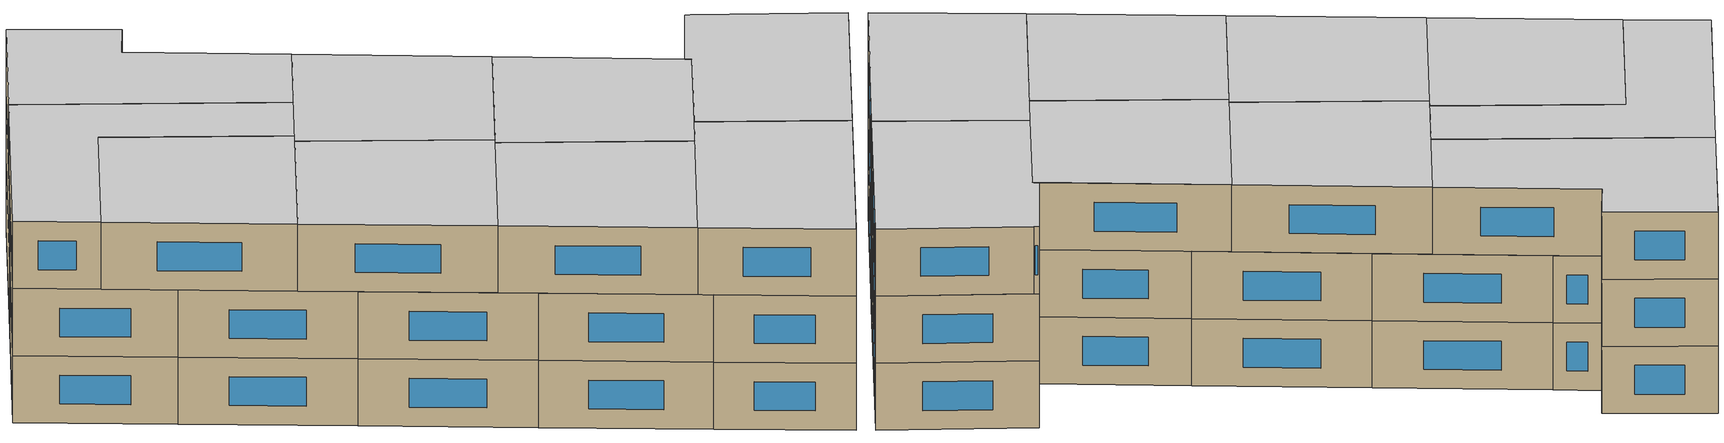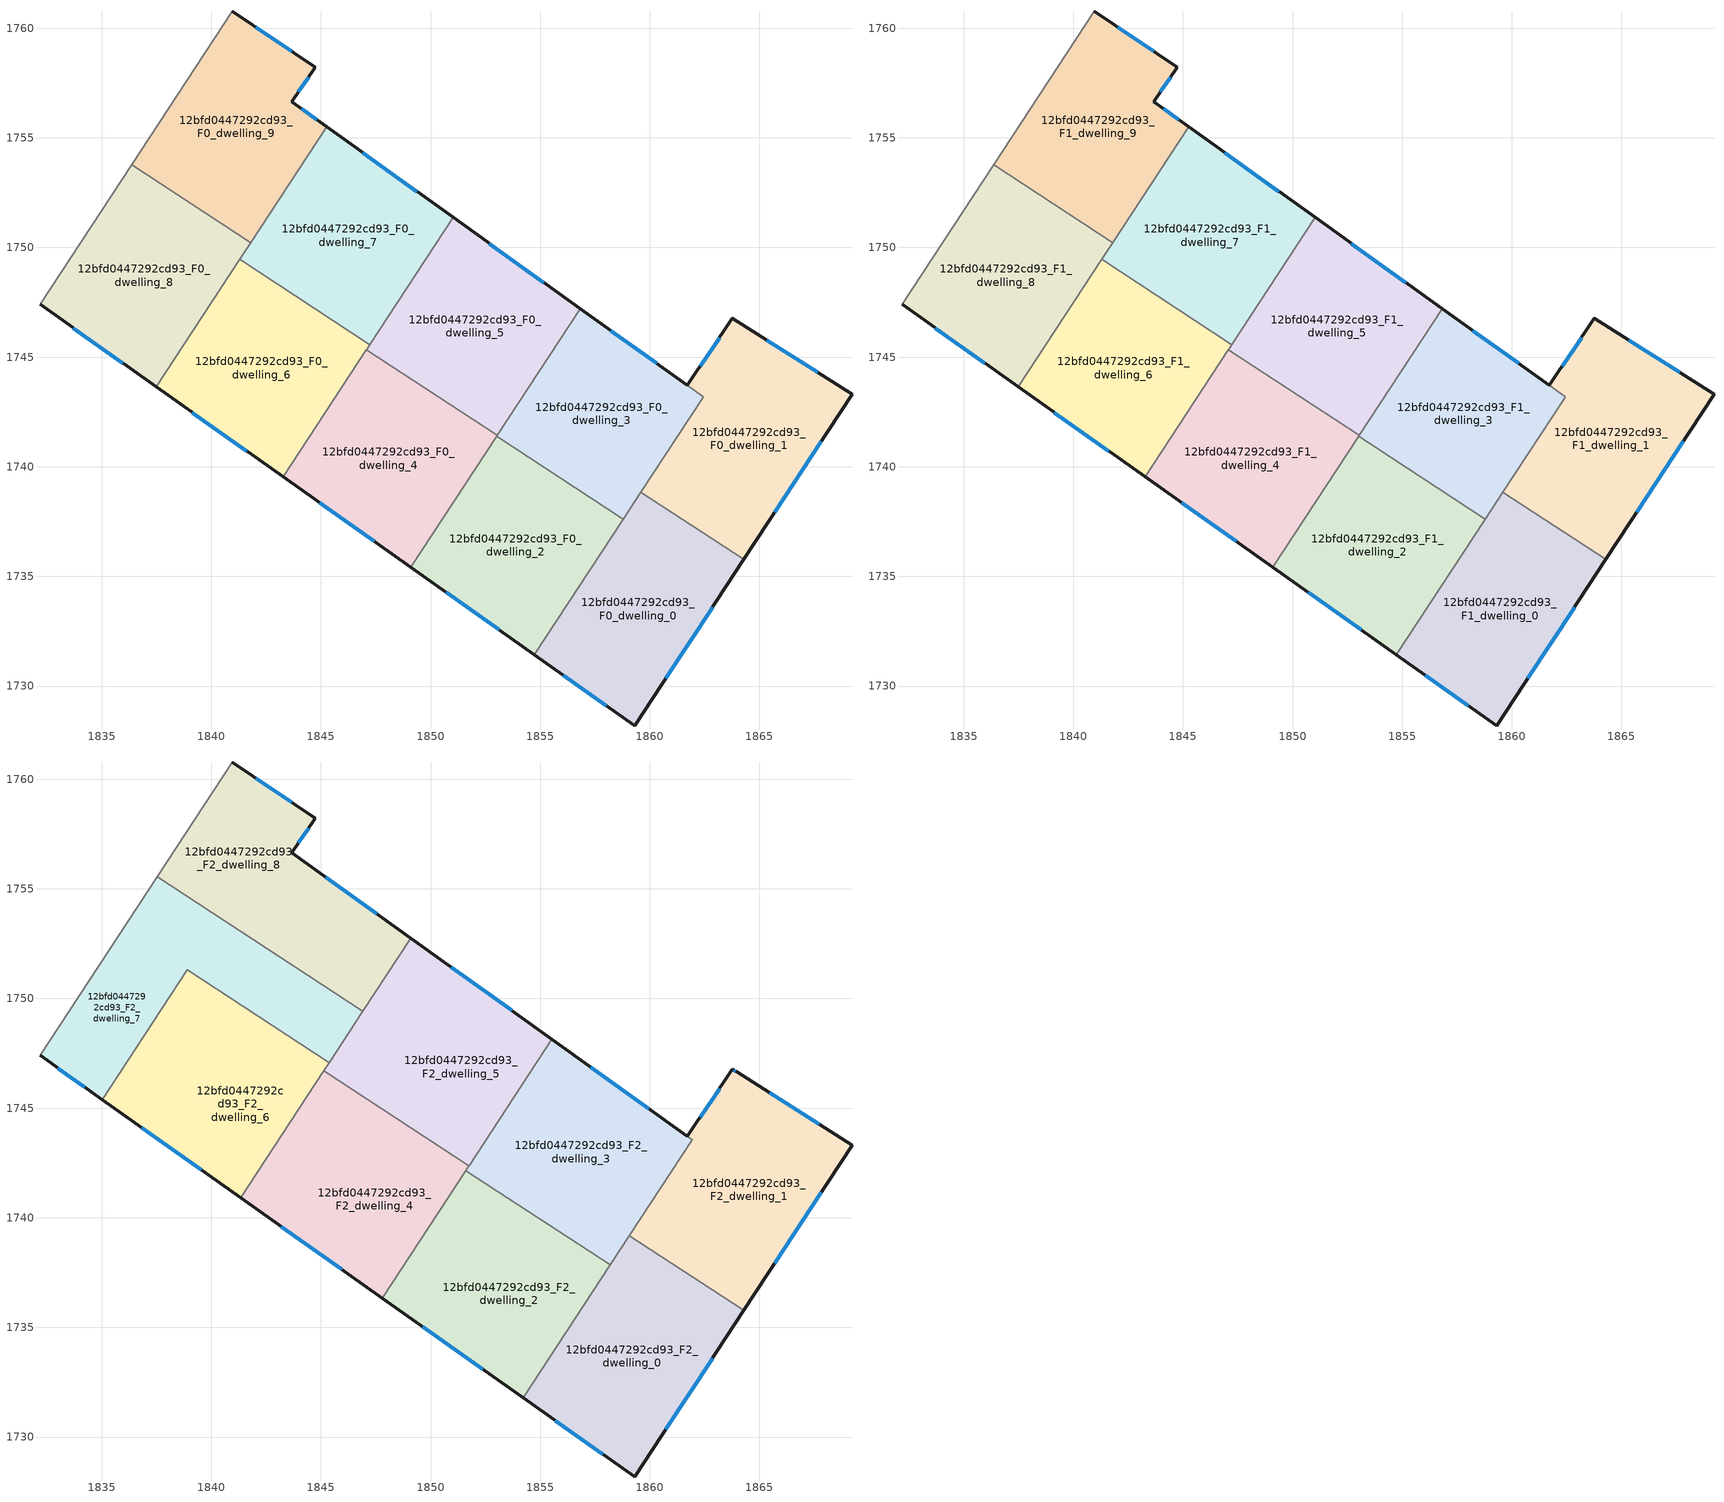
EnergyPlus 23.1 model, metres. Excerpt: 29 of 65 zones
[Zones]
12bfd0447292cd93_F0_dwelling_0
 floor ground (EU_floor_Construction): 1864.28,1735.77 1859.31,1728.18 1854.74,1731.42 1859.59,1738.84 z0
 wall outside (EU_wall_Construction): 1854.74,1731.42 1859.31,1728.18 1864.28,1735.77 z0:3
 wall to 12bfd0447292cd93_F0_dwelling_1 (EU_wall_Construction): 1864.28,1735.77 1859.59,1738.84 z0:3
 wall to 12bfd0447292cd93_F0_dwelling_2 (EU_wall_Construction): 1858.79,1737.62 1854.74,1731.42 z0:3
 wall to 12bfd0447292cd93_F0_dwelling_3 (EU_wall_Construction): 1859.59,1738.84 1858.79,1737.62 z0:3
 window (EU_Window_Construction): 1860.73,1730.35 1862.86,1733.6 / 1856.04,1730.5 1858,1729.11 z0.86:2.14
12bfd0447292cd93_F0_dwelling_1
 floor ground (EU_floor_Construction): 1869.22,1743.32 1864.28,1735.77 1859.59,1738.84 1862.44,1743.19 1861.71,1743.71 1863.77,1746.77 z0
 wall outside (EU_wall_Construction): 1864.28,1735.77 1869.22,1743.32 1863.77,1746.77 1861.71,1743.71 z0:3
 wall to 12bfd0447292cd93_F0_dwelling_3 (EU_wall_Construction): 1862.44,1743.18 1859.59,1738.84 / 1861.71,1743.71 1862.44,1743.19 z0:3
 window (EU_Window_Construction): 1863.18,1745.89 1862.3,1744.58 / 1867.66,1744.3 1865.33,1745.78 / 1865.69,1737.93 1867.81,1741.16 z0.86:2.14
12bfd0447292cd93_F0_dwelling_2
 floor ground (EU_floor_Construction): 1858.79,1737.62 1854.74,1731.42 1849.1,1735.42 1853.01,1741.4 z0
 wall outside (EU_wall_Construction): 1849.1,1735.42 1854.74,1731.42 z0:3
 wall to 12bfd0447292cd93_F0_dwelling_3 (EU_wall_Construction): 1858.79,1737.62 1853.01,1741.4 z0:3
 wall to 12bfd0447292cd93_F0_dwelling_4 (EU_wall_Construction): 1853.01,1741.4 1849.1,1735.42 z0:3
 window (EU_Window_Construction): 1850.71,1734.28 1853.12,1732.56 z0.86:2.14
12bfd0447292cd93_F0_dwelling_3
 floor ground (EU_floor_Construction): 1862.44,1743.18 1858.79,1737.62 1853.01,1741.4 1856.82,1747.22 z0
 wall outside (EU_wall_Construction): 1861.7,1743.71 1856.82,1747.22 z0:3
 wall to 12bfd0447292cd93_F0_dwelling_5 (EU_wall_Construction): 1856.82,1747.22 1853.04,1741.44 z0:3
 wall to 12bfd0447292cd93_F0_dwelling_4 (EU_wall_Construction): 1853.03,1741.44 1853.01,1741.4 z0:3
 window (EU_Window_Construction): 1860.31,1744.71 1858.22,1746.21 z0.86:2.14
12bfd0447292cd93_F0_dwelling_4
 floor ground (EU_floor_Construction): 1853.03,1741.44 1849.1,1735.42 1843.28,1739.54 1847.08,1745.33 z0
 wall outside (EU_wall_Construction): 1843.28,1739.54 1849.1,1735.42 z0:3
 wall to 12bfd0447292cd93_F0_dwelling_5 (EU_wall_Construction): 1853.03,1741.44 1847.08,1745.33 z0:3
 wall to 12bfd0447292cd93_F0_dwelling_6 (EU_wall_Construction): 1847.08,1745.33 1843.28,1739.54 z0:3
 window (EU_Window_Construction): 1844.95,1738.36 1847.44,1736.6 z0.86:2.14
12bfd0447292cd93_F0_dwelling_5
 floor ground (EU_floor_Construction): 1856.82,1747.22 1853.03,1741.44 1847.08,1745.33 1851.03,1751.37 z0
 wall outside (EU_wall_Construction): 1856.82,1747.22 1851.03,1751.37 z0:3
 wall to 12bfd0447292cd93_F0_dwelling_7 (EU_wall_Construction): 1851.03,1751.37 1847.23,1745.57 z0:3
 wall to 12bfd0447292cd93_F0_dwelling_6 (EU_wall_Construction): 1847.23,1745.57 1847.08,1745.33 z0:3
 window (EU_Window_Construction): 1855.17,1748.4 1852.68,1750.18 z0.86:2.14
12bfd0447292cd93_F0_dwelling_6
 floor ground (EU_floor_Construction): 1847.23,1745.57 1843.28,1739.54 1837.49,1743.65 1841.3,1749.46 z0
 wall outside (EU_wall_Construction): 1837.49,1743.65 1843.28,1739.54 z0:3
 wall to 12bfd0447292cd93_F0_dwelling_7 (EU_wall_Construction): 1847.23,1745.57 1841.3,1749.46 z0:3
 wall to 12bfd0447292cd93_F0_dwelling_8 (EU_wall_Construction): 1841.3,1749.46 1837.49,1743.65 z0:3
 window (EU_Window_Construction): 1839.15,1742.47 1841.63,1740.71 z0.86:2.14
12bfd0447292cd93_F0_dwelling_7
 floor ground (EU_floor_Construction): 1851.03,1751.37 1847.23,1745.57 1841.3,1749.46 1845.26,1755.51 z0
 wall outside (EU_wall_Construction): 1851.03,1751.37 1845.26,1755.51 z0:3
 wall to 12bfd0447292cd93_F0_dwelling_9 (EU_wall_Construction): 1845.26,1755.51 1841.8,1750.23 z0:3
 wall to 12bfd0447292cd93_F0_dwelling_8 (EU_wall_Construction): 1841.8,1750.23 1841.3,1749.46 z0:3
 window (EU_Window_Construction): 1849.38,1752.55 1846.91,1754.33 z0.86:2.14
12bfd0447292cd93_F0_dwelling_8
 floor ground (EU_floor_Construction): 1841.8,1750.23 1837.49,1743.65 1832.19,1747.4 1836.37,1753.78 z0
 wall outside (EU_wall_Construction): 1832.19,1747.4 1837.49,1743.65 z0:3
 wall adiabatic (EU_wall_Construction): 1836.37,1753.78 1832.19,1747.4 z0:3
 wall to 12bfd0447292cd93_F0_dwelling_9 (EU_wall_Construction): 1841.8,1750.23 1836.37,1753.78 z0:3
 window (EU_Window_Construction): 1833.71,1746.33 1835.98,1744.72 z0.86:2.14
12bfd0447292cd93_F0_dwelling_9
 floor ground (EU_floor_Construction): 1844.75,1758.21 1843.67,1756.65 1845.26,1755.51 1841.8,1750.23 1836.37,1753.78 1840.96,1760.78 z0
 wall outside (EU_wall_Construction): 1845.26,1755.51 1843.67,1756.65 1844.75,1758.21 1840.96,1760.78 z0:3
 wall adiabatic (EU_wall_Construction): 1840.96,1760.78 1836.37,1753.78 z0:3
 window (EU_Window_Construction): 1843.98,1757.09 1844.44,1757.77 / 1844.8,1755.83 1844.12,1756.32 / 1843.67,1758.95 1842.04,1760.05 z0.86:2.14
12bfd0447292cd93_F1_dwelling_0
 floor to 12bfd0447292cd93_F0_dwelling_0 (EU_floor_Construction): 1864.28,1735.77 1859.31,1728.18 1854.74,1731.42 1859.59,1738.84 z3
 wall outside (EU_wall_Construction): 1854.74,1731.42 1859.31,1728.18 1864.28,1735.77 z3:6
 wall to 12bfd0447292cd93_F1_dwelling_1 (EU_wall_Construction): 1864.28,1735.77 1859.59,1738.84 z3:6
 wall to 12bfd0447292cd93_F1_dwelling_2 (EU_wall_Construction): 1858.79,1737.62 1854.74,1731.42 z3:6
 wall to 12bfd0447292cd93_F1_dwelling_3 (EU_wall_Construction): 1859.59,1738.84 1858.79,1737.62 z3:6
 window (EU_Window_Construction): 1860.73,1730.35 1862.86,1733.6 / 1856.04,1730.5 1858,1729.11 z3.86:5.14
 ceiling adiabatic (EU_roof_Construction): 1859.31,1728.18 1864.28,1735.77 1859.59,1738.84 1854.74,1731.42 z6
12bfd0447292cd93_F1_dwelling_1
 floor to 12bfd0447292cd93_F0_dwelling_1 (EU_floor_Construction): 1869.22,1743.32 1864.28,1735.77 1859.59,1738.84 1862.44,1743.19 1861.71,1743.71 1863.77,1746.77 z3
 wall outside (EU_wall_Construction): 1864.28,1735.77 1869.22,1743.32 1863.77,1746.77 1861.71,1743.71 z3:6
 wall to 12bfd0447292cd93_F1_dwelling_3 (EU_wall_Construction): 1862.44,1743.18 1859.59,1738.84 / 1861.71,1743.71 1862.44,1743.19 z3:6
 window (EU_Window_Construction): 1863.18,1745.89 1862.3,1744.58 / 1867.66,1744.3 1865.33,1745.78 / 1865.69,1737.93 1867.81,1741.16 z3.86:5.14
12bfd0447292cd93_F1_dwelling_2
 floor to 12bfd0447292cd93_F0_dwelling_2 (EU_floor_Construction): 1858.79,1737.62 1854.74,1731.42 1849.1,1735.42 1853.01,1741.4 z3
 wall outside (EU_wall_Construction): 1849.1,1735.42 1854.74,1731.42 z3:6
 wall to 12bfd0447292cd93_F1_dwelling_3 (EU_wall_Construction): 1858.79,1737.62 1853.01,1741.4 z3:6
 wall to 12bfd0447292cd93_F1_dwelling_4 (EU_wall_Construction): 1853.01,1741.4 1849.1,1735.42 z3:6
 window (EU_Window_Construction): 1850.71,1734.28 1853.12,1732.56 z3.86:5.14
 ceiling adiabatic (EU_roof_Construction): 1854.74,1731.42 1858.79,1737.62 1853.01,1741.4 1849.1,1735.42 z6
12bfd0447292cd93_F1_dwelling_3
 floor to 12bfd0447292cd93_F0_dwelling_3 (EU_floor_Construction): 1862.44,1743.18 1858.79,1737.62 1853.01,1741.4 1856.82,1747.22 z3
 wall outside (EU_wall_Construction): 1861.7,1743.71 1856.82,1747.22 z3:6
 wall to 12bfd0447292cd93_F1_dwelling_5 (EU_wall_Construction): 1856.82,1747.22 1853.04,1741.44 z3:6
 wall to 12bfd0447292cd93_F1_dwelling_4 (EU_wall_Construction): 1853.03,1741.44 1853.01,1741.4 z3:6
 window (EU_Window_Construction): 1860.31,1744.71 1858.22,1746.21 z3.86:5.14
 ceiling adiabatic (EU_roof_Construction): 1858.27,1737.96 1861.93,1743.55 1856.82,1747.22 1853.01,1741.4 z6; 1858.79,1737.62 1859.6,1738.85 1859.07,1739.19 1858.27,1737.96 z6
12bfd0447292cd93_F1_dwelling_4
 floor to 12bfd0447292cd93_F0_dwelling_4 (EU_floor_Construction): 1853.03,1741.44 1849.1,1735.42 1843.28,1739.54 1847.08,1745.33 z3
 wall outside (EU_wall_Construction): 1843.28,1739.54 1849.1,1735.42 z3:6
 wall to 12bfd0447292cd93_F1_dwelling_5 (EU_wall_Construction): 1853.03,1741.44 1847.08,1745.33 z3:6
 wall to 12bfd0447292cd93_F1_dwelling_6 (EU_wall_Construction): 1847.08,1745.33 1843.28,1739.54 z3:6
 window (EU_Window_Construction): 1844.95,1738.36 1847.44,1736.6 z3.86:5.14
12bfd0447292cd93_F1_dwelling_5
 floor to 12bfd0447292cd93_F0_dwelling_5 (EU_floor_Construction): 1856.82,1747.22 1853.03,1741.44 1847.08,1745.33 1851.03,1751.37 z3
 wall outside (EU_wall_Construction): 1856.82,1747.22 1851.03,1751.37 z3:6
 wall to 12bfd0447292cd93_F1_dwelling_7 (EU_wall_Construction): 1851.03,1751.37 1847.23,1745.57 z3:6
 wall to 12bfd0447292cd93_F1_dwelling_6 (EU_wall_Construction): 1847.23,1745.57 1847.08,1745.33 z3:6
 window (EU_Window_Construction): 1855.17,1748.4 1852.68,1750.18 z3.86:5.14
 ceiling adiabatic (EU_roof_Construction): 1853.03,1741.44 1856.82,1747.22 1855.53,1748.14 1851.71,1742.3 z6
12bfd0447292cd93_F1_dwelling_6
 floor to 12bfd0447292cd93_F0_dwelling_6 (EU_floor_Construction): 1847.23,1745.57 1843.28,1739.54 1837.49,1743.65 1841.3,1749.46 z3
 wall outside (EU_wall_Construction): 1837.49,1743.65 1843.28,1739.54 z3:6
 wall to 12bfd0447292cd93_F1_dwelling_7 (EU_wall_Construction): 1847.23,1745.57 1841.3,1749.46 z3:6
 wall to 12bfd0447292cd93_F1_dwelling_8 (EU_wall_Construction): 1841.3,1749.46 1837.49,1743.65 z3:6
 window (EU_Window_Construction): 1839.15,1742.47 1841.63,1740.71 z3.86:5.14
12bfd0447292cd93_F1_dwelling_7
 floor to 12bfd0447292cd93_F0_dwelling_7 (EU_floor_Construction): 1851.03,1751.37 1847.23,1745.57 1841.3,1749.46 1845.26,1755.51 z3
 wall outside (EU_wall_Construction): 1851.03,1751.37 1845.26,1755.51 z3:6
 wall to 12bfd0447292cd93_F1_dwelling_9 (EU_wall_Construction): 1845.26,1755.51 1841.8,1750.23 z3:6
 wall to 12bfd0447292cd93_F1_dwelling_8 (EU_wall_Construction): 1841.8,1750.23 1841.3,1749.46 z3:6
 window (EU_Window_Construction): 1849.38,1752.55 1846.91,1754.33 z3.86:5.14
 ceiling adiabatic (EU_roof_Construction): 1847.23,1745.57 1851.03,1751.37 1849.1,1752.75 1845.25,1746.87 z6
12bfd0447292cd93_F1_dwelling_8
 floor to 12bfd0447292cd93_F0_dwelling_8 (EU_floor_Construction): 1841.8,1750.23 1837.49,1743.65 1832.19,1747.4 1836.37,1753.78 z3
 wall outside (EU_wall_Construction): 1832.19,1747.4 1837.49,1743.65 z3:6
 wall adiabatic (EU_wall_Construction): 1836.37,1753.78 1832.19,1747.4 z3:6
 wall to 12bfd0447292cd93_F1_dwelling_9 (EU_wall_Construction): 1841.8,1750.23 1836.37,1753.78 z3:6
 window (EU_Window_Construction): 1833.71,1746.33 1835.98,1744.72 z3.86:5.14
12bfd0447292cd93_F1_dwelling_9
 floor to 12bfd0447292cd93_F0_dwelling_9 (EU_floor_Construction): 1844.75,1758.21 1843.67,1756.65 1845.26,1755.51 1841.8,1750.23 1836.37,1753.78 1840.96,1760.78 z3
 wall outside (EU_wall_Construction): 1845.26,1755.51 1843.67,1756.65 1844.75,1758.21 1840.96,1760.78 z3:6
 wall adiabatic (EU_wall_Construction): 1840.96,1760.78 1836.37,1753.78 z3:6
 window (EU_Window_Construction): 1843.98,1757.09 1844.44,1757.77 / 1844.8,1755.83 1844.12,1756.32 / 1843.67,1758.95 1842.04,1760.05 z3.86:5.14
12bfd0447292cd93_F2_dwelling_0
 floor adiabatic (EU_floor_Construction): 1864.28,1735.78 1859.31,1728.18 1854.22,1731.79 1859.07,1739.19 z6
 wall outside (EU_wall_Construction): 1854.22,1731.79 1859.31,1728.18 1864.28,1735.78 z6:9
 wall to 12bfd0447292cd93_F2_dwelling_2 (EU_wall_Construction): 1858.19,1737.85 1854.22,1731.79 z6:9
 wall to 12bfd0447292cd93_F2_dwelling_1 (EU_wall_Construction): 1864.28,1735.78 1859.07,1739.19 z6:9
 wall to 12bfd0447292cd93_F2_dwelling_3 (EU_wall_Construction): 1859.07,1739.19 1858.19,1737.85 z6:9
 window (EU_Window_Construction): 1860.73,1730.35 1862.86,1733.61 / 1855.68,1730.76 1857.86,1729.21 z6.86:8.14
 ceiling to 12bfd0447292cd93_F3_dwelling_0 (EU_floor_Construction): 1859.31,1728.18 1864.28,1735.78 1859.07,1739.19 1854.22,1731.79 z9
12bfd0447292cd93_F2_dwelling_1
 floor to 12bfd0447292cd93_F1_dwelling_1 (EU_floor_Construction): 1869.22,1743.32 1864.28,1735.78 1859.6,1738.85 1862.44,1743.19 1861.71,1743.71 1863.77,1746.77 1863.96,1746.65 z6
 floor to 12bfd0447292cd93_F1_dwelling_3 (EU_floor_Construction): 1862.44,1743.18 1859.6,1738.85 1859.07,1739.19 1861.93,1743.55 z6
 wall outside (EU_wall_Construction): 1864.28,1735.78 1869.22,1743.32 1863.96,1746.65 1863.77,1746.77 1861.71,1743.71 z6:9
 wall to 12bfd0447292cd93_F2_dwelling_3 (EU_wall_Construction): 1861.71,1743.71 1861.93,1743.55 1859.07,1739.19 z6:9
 window (EU_Window_Construction): 1863.18,1745.89 1862.3,1744.58 / 1863.9,1746.68 1863.82,1746.73 / 1867.71,1744.27 1865.46,1745.7 / 1865.69,1737.93 1867.81,1741.16 z6.86:8.14
 ceiling to 12bfd0447292cd93_F3_dwelling_1 (EU_floor_Construction): 1864.28,1735.78 1869.22,1743.32 1863.96,1746.65 1863.77,1746.77 1861.71,1743.71 1861.93,1743.55 1859.07,1739.19 z9
12bfd0447292cd93_F2_dwelling_2
 floor adiabatic (EU_floor_Construction): 1858.19,1737.85 1854.22,1731.79 1849.1,1735.42 1852.94,1741.29 z6
 floor to 12bfd0447292cd93_F1_dwelling_4 (EU_floor_Construction): 1852.94,1741.29 1849.1,1735.42 1847.8,1736.34 1851.61,1742.16 z6
 wall outside (EU_wall_Construction): 1847.8,1736.34 1854.22,1731.79 z6:9
 wall to 12bfd0447292cd93_F2_dwelling_3 (EU_wall_Construction): 1858.19,1737.85 1851.61,1742.16 z6:9
 wall to 12bfd0447292cd93_F2_dwelling_4 (EU_wall_Construction): 1851.61,1742.16 1847.8,1736.34 z6:9
 window (EU_Window_Construction): 1849.64,1735.04 1852.39,1733.09 z6.86:8.14
 ceiling to 12bfd0447292cd93_F3_dwelling_2 (EU_floor_Construction): 1854.22,1731.79 1858.19,1737.85 1851.61,1742.16 1847.8,1736.34 z9
12bfd0447292cd93_F2_dwelling_3
 floor to 12bfd0447292cd93_F1_dwelling_4 (EU_floor_Construction): 1853.03,1741.44 1852.94,1741.29 1851.61,1742.16 1851.71,1742.3 z6
 floor adiabatic (EU_floor_Construction): 1861.93,1743.55 1858.19,1737.85 1852.94,1741.29 1853.03,1741.44 1851.71,1742.3 1855.53,1748.14 z6
 wall outside (EU_wall_Construction): 1861.7,1743.71 1855.53,1748.14 z6:9
 wall to 12bfd0447292cd93_F2_dwelling_5 (EU_wall_Construction): 1855.53,1748.14 1851.75,1742.37 z6:9
 wall to 12bfd0447292cd93_F2_dwelling_4 (EU_wall_Construction): 1851.75,1742.37 1851.61,1742.16 z6:9
 window (EU_Window_Construction): 1859.94,1744.97 1857.3,1746.87 z6.86:8.14
 ceiling to 12bfd0447292cd93_F3_dwelling_3 (EU_floor_Construction): 1858.19,1737.85 1861.93,1743.55 1855.53,1748.14 1851.61,1742.16 z9
12bfd0447292cd93_F2_dwelling_4
 floor to 12bfd0447292cd93_F1_dwelling_4 (EU_floor_Construction): 1851.71,1742.3 1847.8,1736.34 1843.28,1739.54 1847.08,1745.33 z6
 floor to 12bfd0447292cd93_F1_dwelling_6 (EU_floor_Construction): 1847.12,1745.4 1843.28,1739.54 1841.35,1740.91 1845.14,1746.7 z6
 floor to 12bfd0447292cd93_F1_dwelling_5 (EU_floor_Construction): 1851.75,1742.37 1851.71,1742.3 1847.08,1745.33 1847.12,1745.4 z6
 wall outside (EU_wall_Construction): 1841.35,1740.91 1847.8,1736.34 z6:9
 wall to 12bfd0447292cd93_F2_dwelling_5 (EU_wall_Construction): 1851.75,1742.37 1845.14,1746.7 z6:9
 wall to 12bfd0447292cd93_F2_dwelling_6 (EU_wall_Construction): 1845.14,1746.7 1841.35,1740.91 z6:9
 window (EU_Window_Construction): 1843.19,1739.6 1845.96,1737.64 z6.86:8.14
 ceiling to 12bfd0447292cd93_F3_dwelling_4 (EU_floor_Construction): 1847.8,1736.34 1851.75,1742.37 1845.14,1746.7 1841.35,1740.91 z9
12bfd0447292cd93_F2_dwelling_5
 floor to 12bfd0447292cd93_F1_dwelling_5 (EU_floor_Construction): 1855.53,1748.14 1851.75,1742.37 1847.12,1745.4 1851.03,1751.37 z6
 floor adiabatic (EU_floor_Construction): 1851.03,1751.37 1847.23,1745.57 1845.25,1746.87 1849.1,1752.75 z6
 floor to 12bfd0447292cd93_F1_dwelling_6 (EU_floor_Construction): 1847.23,1745.57 1847.12,1745.4 1845.14,1746.7 1845.25,1746.87 z6
 wall outside (EU_wall_Construction): 1855.53,1748.14 1849.1,1752.75 z6:9
 wall to 12bfd0447292cd93_F2_dwelling_8 (EU_wall_Construction): 1849.1,1752.75 1846.92,1749.41 z6:9
 wall to 12bfd0447292cd93_F2_dwelling_7 (EU_wall_Construction): 1846.92,1749.41 1845.38,1747.07 z6:9
 wall to 12bfd0447292cd93_F2_dwelling_6 (EU_wall_Construction): 1845.38,1747.07 1845.14,1746.7 z6:9
 window (EU_Window_Construction): 1853.7,1749.46 1850.94,1751.43 z6.86:8.14
 ceiling to 12bfd0447292cd93_F3_dwelling_5 (EU_floor_Construction): 1851.75,1742.37 1855.53,1748.14 1849.1,1752.75 1845.14,1746.7 z9
12bfd0447292cd93_F2_dwelling_6
 floor to 12bfd0447292cd93_F1_dwelling_6 (EU_floor_Construction): 1845.25,1746.87 1841.35,1740.91 1837.49,1743.65 1841.3,1749.46 z6
 floor to 12bfd0447292cd93_F1_dwelling_8 (EU_floor_Construction): 1841.43,1749.66 1837.49,1743.65 1835.04,1745.39 1838.91,1751.31 z6
 floor to 12bfd0447292cd93_F1_dwelling_7 (EU_floor_Construction): 1845.38,1747.07 1845.25,1746.87 1841.3,1749.46 1841.43,1749.66 z6
 wall outside (EU_wall_Construction): 1835.04,1745.38 1841.35,1740.91 z6:9
 wall to 12bfd0447292cd93_F2_dwelling_7 (EU_wall_Construction): 1845.38,1747.07 1838.91,1751.31 1835.04,1745.38 z6:9
 window (EU_Window_Construction): 1836.84,1744.11 1839.55,1742.19 z6.86:8.14
 ceiling to 12bfd0447292cd93_F3_dwelling_6 (EU_floor_Construction): 1841.35,1740.91 1845.38,1747.07 1838.91,1751.31 1835.04,1745.38 z9
12bfd0447292cd93_F2_dwelling_7
 floor to 12bfd0447292cd93_F1_dwelling_8 (EU_floor_Construction): 1841.8,1750.23 1841.43,1749.66 1838.91,1751.31 1835.04,1745.39 1832.19,1747.4 1836.37,1753.78 z6
 floor to 12bfd0447292cd93_F1_dwelling_7 (EU_floor_Construction): 1846.92,1749.41 1845.38,1747.07 1841.43,1749.66 1842.96,1752 z6
 floor to 12bfd0447292cd93_F1_dwelling_9 (EU_floor_Construction): 1842.96,1752 1841.8,1750.23 1836.37,1753.78 1837.53,1755.56 z6
 wall outside (EU_wall_Construction): 1832.19,1747.4 1835.04,1745.38 z6:9
 wall adiabatic (EU_wall_Construction): 1837.53,1755.56 1832.19,1747.4 z6:9
 wall to 12bfd0447292cd93_F2_dwelling_8 (EU_wall_Construction): 1846.92,1749.41 1837.53,1755.56 z6:9
 window (EU_Window_Construction): 1833,1746.82 1834.22,1745.96 z6.86:8.14
 ceiling to 12bfd0447292cd93_F3_dwelling_7 (EU_floor_Construction): 1845.38,1747.07 1846.92,1749.41 1837.53,1755.56 1832.19,1747.4 1835.04,1745.38 1838.91,1751.31 z9
12bfd0447292cd93_F2_dwelling_8
 floor to 12bfd0447292cd93_F1_dwelling_9 (EU_floor_Construction): 1844.75,1758.21 1843.67,1756.65 1845.26,1755.51 1842.96,1752 1837.53,1755.56 1840.96,1760.78 z6
 floor to 12bfd0447292cd93_F1_dwelling_7 (EU_floor_Construction): 1849.1,1752.75 1846.92,1749.41 1842.96,1752 1845.26,1755.51 z6
 wall outside (EU_wall_Construction): 1849.1,1752.75 1843.67,1756.65 1844.75,1758.21 1840.96,1760.78 z6:9
 wall adiabatic (EU_wall_Construction): 1840.96,1760.78 1837.53,1755.56 z6:9
 window (EU_Window_Construction): 1843.67,1758.95 1842.04,1760.05 / 1843.98,1757.09 1844.44,1757.77 / 1847.55,1753.86 1845.22,1755.53 z6.86:8.14
 ceiling to 12bfd0447292cd93_F3_dwelling_8 (EU_floor_Construction): 1846.92,1749.41 1849.1,1752.75 1843.67,1756.65 1844.75,1758.21 1840.96,1760.78 1837.53,1755.56 z9
[Building]
EU S2 Campaign: North Axis=0; Terrain=City; Solar Distribution=FullExterior
[Site:Location]
Helsinki-Vantaa.AP: Latitude=60.317; Longitude=24.963; Time Zone=2; Elevation=54.6
[SizingPeriod:WeatherFileDays]
AnnualSizingPeriod: Begin Month=1; Begin Day of Month=1; End Month=12; End Day of Month=31; Day of Week for Start Day=Monday; Use Weather File Daylight Saving Period=No; Use Weather File Rain and Snow Indicators=No
[MATERIAL]
EU_InternalMass_Material: Roughness=MediumRough; Thickness=0.1; Conductivity=1; Density=1800; Specific Heat=900; Thermal Absorptance=0.9; Solar Absorptance=0.7; Visible Absorptance=0.7
[MATERIAL:NOMASS] Roughness=MediumRough; Thermal Absorptance=0.9; Solar Absorptance=0.7; Visible Absorptance=0.7
Name | Thermal Resistance
EU_wall_NoMass | 1.10183
EU_roof_NoMass; EU_floor_NoMass | 1.70606
[WINDOWMATERIAL:SIMPLEGLAZINGSYSTEM]
EU_Window_SimpleGlazing: UFactor=3.11035; Solar Heat Gain Coefficient=0.8; Visible Transmittance=0.8
[CONSTRUCTION]
EU_wall_Construction: EU_wall_NoMass
EU_roof_Construction: EU_roof_NoMass
EU_floor_Construction: EU_floor_NoMass
EU_Window_Construction: EU_Window_SimpleGlazing
EU_InternalMass_Construction: EU_InternalMass_Material
[ZONE] Type=1; Multiplier=1; Ceiling Height=autocalculate; Floor Area=autocalculate; Part of Total Floor Area=Yes
Name | Volume
12bfd0447292cd93_F0_dwelling_0; 12bfd0447292cd93_F1_dwelling_0 | 150.764
12bfd0447292cd93_F2_dwelling_0 | 167.536
12bfd0447292cd93_F0_dwelling_1; 12bfd0447292cd93_F1_dwelling_1 | 160.526
12bfd0447292cd93_F2_dwelling_1 | 170.269
12bfd0447292cd93_F0_dwelling_2; 12bfd0447292cd93_F1_dwelling_2 | 150.784
12bfd0447292cd93_F2_dwelling_2 | 167.532
12bfd0447292cd93_F0_dwelling_3; 12bfd0447292cd93_F1_dwelling_3 | 140.974
12bfd0447292cd93_F2_dwelling_3 | 164.735
12bfd0447292cd93_F0_dwelling_4; 12bfd0447292cd93_F1_dwelling_4 | 150.743
12bfd0447292cd93_F2_dwelling_4 | 167.522
12bfd0447292cd93_F0_dwelling_5; 12bfd0447292cd93_F1_dwelling_5 | 150.761
12bfd0447292cd93_F2_dwelling_5 | 167.534
12bfd0447292cd93_F0_dwelling_6; 12bfd0447292cd93_F1_dwelling_6 | 150.775
12bfd0447292cd93_F2_dwelling_6 | 167.54
12bfd0447292cd93_F0_dwelling_7; 12bfd0447292cd93_F1_dwelling_7 | 150.779
12bfd0447292cd93_F2_dwelling_7 | 167.535
12bfd0447292cd93_F0_dwelling_8; 12bfd0447292cd93_F1_dwelling_8 | 150.765
12bfd0447292cd93_F2_dwelling_8 | 167.513
12bfd0447292cd93_F0_dwelling_9; 12bfd0447292cd93_F1_dwelling_9 | 150.774
[INTERNALMASS] Construction=EU_InternalMass_Construction
Name | Zone or ZoneList | Surface Area
12bfd0447292cd93_F0_dwelling_0_EU_InternalMass | 12bfd0447292cd93_F0_dwelling_0 | 50.2537
12bfd0447292cd93_F0_dwelling_1_EU_InternalMass | 12bfd0447292cd93_F0_dwelling_1 | 53.5063
12bfd0447292cd93_F0_dwelling_2_EU_InternalMass | 12bfd0447292cd93_F0_dwelling_2 | 50.2607
12bfd0447292cd93_F0_dwelling_3_EU_InternalMass | 12bfd0447292cd93_F0_dwelling_3 | 47.01
12bfd0447292cd93_F0_dwelling_4_EU_InternalMass | 12bfd0447292cd93_F0_dwelling_4 | 50.2486
12bfd0447292cd93_F0_dwelling_5_EU_InternalMass | 12bfd0447292cd93_F0_dwelling_5 | 50.2534
12bfd0447292cd93_F0_dwelling_6_EU_InternalMass | 12bfd0447292cd93_F0_dwelling_6 | 50.2597
12bfd0447292cd93_F0_dwelling_7_EU_InternalMass | 12bfd0447292cd93_F0_dwelling_7 | 50.2604
12bfd0447292cd93_F0_dwelling_8_EU_InternalMass | 12bfd0447292cd93_F0_dwelling_8 | 50.254
12bfd0447292cd93_F0_dwelling_9_EU_InternalMass | 12bfd0447292cd93_F0_dwelling_9 | 50.2574
12bfd0447292cd93_F1_dwelling_0_EU_InternalMass | 12bfd0447292cd93_F1_dwelling_0 | 50.2537
12bfd0447292cd93_F1_dwelling_1_EU_InternalMass | 12bfd0447292cd93_F1_dwelling_1 | 53.5063
12bfd0447292cd93_F1_dwelling_2_EU_InternalMass | 12bfd0447292cd93_F1_dwelling_2 | 50.2607
12bfd0447292cd93_F1_dwelling_3_EU_InternalMass | 12bfd0447292cd93_F1_dwelling_3 | 47.01
12bfd0447292cd93_F1_dwelling_4_EU_InternalMass | 12bfd0447292cd93_F1_dwelling_4 | 50.2486
12bfd0447292cd93_F1_dwelling_5_EU_InternalMass | 12bfd0447292cd93_F1_dwelling_5 | 50.2534
12bfd0447292cd93_F1_dwelling_6_EU_InternalMass | 12bfd0447292cd93_F1_dwelling_6 | 50.2597
12bfd0447292cd93_F1_dwelling_7_EU_InternalMass | 12bfd0447292cd93_F1_dwelling_7 | 50.2604
12bfd0447292cd93_F1_dwelling_8_EU_InternalMass | 12bfd0447292cd93_F1_dwelling_8 | 50.254
12bfd0447292cd93_F1_dwelling_9_EU_InternalMass | 12bfd0447292cd93_F1_dwelling_9 | 50.2574
12bfd0447292cd93_F2_dwelling_0_EU_InternalMass | 12bfd0447292cd93_F2_dwelling_0 | 55.8468
12bfd0447292cd93_F2_dwelling_1_EU_InternalMass | 12bfd0447292cd93_F2_dwelling_1 | 56.7562
12bfd0447292cd93_F2_dwelling_2_EU_InternalMass | 12bfd0447292cd93_F2_dwelling_2 | 55.8438
12bfd0447292cd93_F2_dwelling_3_EU_InternalMass | 12bfd0447292cd93_F2_dwelling_3 | 54.9302
12bfd0447292cd93_F2_dwelling_4_EU_InternalMass | 12bfd0447292cd93_F2_dwelling_4 | 55.8402
12bfd0447292cd93_F2_dwelling_5_EU_InternalMass | 12bfd0447292cd93_F2_dwelling_5 | 55.8426
12bfd0447292cd93_F2_dwelling_6_EU_InternalMass | 12bfd0447292cd93_F2_dwelling_6 | 55.8452
12bfd0447292cd93_F2_dwelling_7_EU_InternalMass | 12bfd0447292cd93_F2_dwelling_7 | 55.8452
12bfd0447292cd93_F2_dwelling_8_EU_InternalMass | 12bfd0447292cd93_F2_dwelling_8 | 55.8392
[OTHEREQUIPMENT] Fuel Type=Electricity; Design Level Calculation Method=Watts/Area; Power per Zone Floor Area=1; Fraction Latent=0; Fraction Radiant=0; Fraction Lost=0; Carbon Dioxide Generation Rate=0; EndUse Subcategory=EU_Step8_InternalGains
Name | Zone or ZoneList or Space or SpaceList | Schedule
EU_Step8_InternalGain_12bfd0447292cd93_F0_dwelling_0_f000 | 12bfd0447292cd93_F0_dwelling_0 | EU_Step8_GainSchedule_12bfd0447292cd93_F0_dwelling_0_f000
EU_Step8_InternalGain_12bfd0447292cd93_F0_dwelling_1_f000 | 12bfd0447292cd93_F0_dwelling_1 | EU_Step8_GainSchedule_12bfd0447292cd93_F0_dwelling_1_f000
EU_Step8_InternalGain_12bfd0447292cd93_F0_dwelling_2_f000 | 12bfd0447292cd93_F0_dwelling_2 | EU_Step8_GainSchedule_12bfd0447292cd93_F0_dwelling_2_f000
EU_Step8_InternalGain_12bfd0447292cd93_F0_dwelling_3_f000 | 12bfd0447292cd93_F0_dwelling_3 | EU_Step8_GainSchedule_12bfd0447292cd93_F0_dwelling_3_f000
EU_Step8_InternalGain_12bfd0447292cd93_F0_dwelling_4_f000 | 12bfd0447292cd93_F0_dwelling_4 | EU_Step8_GainSchedule_12bfd0447292cd93_F0_dwelling_4_f000
EU_Step8_InternalGain_12bfd0447292cd93_F0_dwelling_5_f000 | 12bfd0447292cd93_F0_dwelling_5 | EU_Step8_GainSchedule_12bfd0447292cd93_F0_dwelling_5_f000
EU_Step8_InternalGain_12bfd0447292cd93_F0_dwelling_6_f000 | 12bfd0447292cd93_F0_dwelling_6 | EU_Step8_GainSchedule_12bfd0447292cd93_F0_dwelling_6_f000
EU_Step8_InternalGain_12bfd0447292cd93_F0_dwelling_7_f000 | 12bfd0447292cd93_F0_dwelling_7 | EU_Step8_GainSchedule_12bfd0447292cd93_F0_dwelling_7_f000
EU_Step8_InternalGain_12bfd0447292cd93_F0_dwelling_8_f000 | 12bfd0447292cd93_F0_dwelling_8 | EU_Step8_GainSchedule_12bfd0447292cd93_F0_dwelling_8_f000
EU_Step8_InternalGain_12bfd0447292cd93_F0_dwelling_9_f000 | 12bfd0447292cd93_F0_dwelling_9 | EU_Step8_GainSchedule_12bfd0447292cd93_F0_dwelling_9_f000
EU_Step8_InternalGain_12bfd0447292cd93_F1_dwelling_0_f000 | 12bfd0447292cd93_F1_dwelling_0 | EU_Step8_GainSchedule_12bfd0447292cd93_F1_dwelling_0_f000
EU_Step8_InternalGain_12bfd0447292cd93_F1_dwelling_1_f000 | 12bfd0447292cd93_F1_dwelling_1 | EU_Step8_GainSchedule_12bfd0447292cd93_F1_dwelling_1_f000
EU_Step8_InternalGain_12bfd0447292cd93_F1_dwelling_2_f000 | 12bfd0447292cd93_F1_dwelling_2 | EU_Step8_GainSchedule_12bfd0447292cd93_F1_dwelling_2_f000
EU_Step8_InternalGain_12bfd0447292cd93_F1_dwelling_3_f000 | 12bfd0447292cd93_F1_dwelling_3 | EU_Step8_GainSchedule_12bfd0447292cd93_F1_dwelling_3_f000
EU_Step8_InternalGain_12bfd0447292cd93_F1_dwelling_4_f000 | 12bfd0447292cd93_F1_dwelling_4 | EU_Step8_GainSchedule_12bfd0447292cd93_F1_dwelling_4_f000
EU_Step8_InternalGain_12bfd0447292cd93_F1_dwelling_5_f000 | 12bfd0447292cd93_F1_dwelling_5 | EU_Step8_GainSchedule_12bfd0447292cd93_F1_dwelling_5_f000
EU_Step8_InternalGain_12bfd0447292cd93_F1_dwelling_6_f000 | 12bfd0447292cd93_F1_dwelling_6 | EU_Step8_GainSchedule_12bfd0447292cd93_F1_dwelling_6_f000
EU_Step8_InternalGain_12bfd0447292cd93_F1_dwelling_7_f000 | 12bfd0447292cd93_F1_dwelling_7 | EU_Step8_GainSchedule_12bfd0447292cd93_F1_dwelling_7_f000
EU_Step8_InternalGain_12bfd0447292cd93_F1_dwelling_8_f000 | 12bfd0447292cd93_F1_dwelling_8 | EU_Step8_GainSchedule_12bfd0447292cd93_F1_dwelling_8_f000
EU_Step8_InternalGain_12bfd0447292cd93_F1_dwelling_9_f000 | 12bfd0447292cd93_F1_dwelling_9 | EU_Step8_GainSchedule_12bfd0447292cd93_F1_dwelling_9_f000
EU_Step8_InternalGain_12bfd0447292cd93_F2_dwelling_0_f000 | 12bfd0447292cd93_F2_dwelling_0 | EU_Step8_GainSchedule_12bfd0447292cd93_F2_dwelling_0_f000
EU_Step8_InternalGain_12bfd0447292cd93_F2_dwelling_1_f000 | 12bfd0447292cd93_F2_dwelling_1 | EU_Step8_GainSchedule_12bfd0447292cd93_F2_dwelling_1_f000
EU_Step8_InternalGain_12bfd0447292cd93_F2_dwelling_2_f000 | 12bfd0447292cd93_F2_dwelling_2 | EU_Step8_GainSchedule_12bfd0447292cd93_F2_dwelling_2_f000
EU_Step8_InternalGain_12bfd0447292cd93_F2_dwelling_3_f000 | 12bfd0447292cd93_F2_dwelling_3 | EU_Step8_GainSchedule_12bfd0447292cd93_F2_dwelling_3_f000
EU_Step8_InternalGain_12bfd0447292cd93_F2_dwelling_4_f000 | 12bfd0447292cd93_F2_dwelling_4 | EU_Step8_GainSchedule_12bfd0447292cd93_F2_dwelling_4_f000
EU_Step8_InternalGain_12bfd0447292cd93_F2_dwelling_5_f000 | 12bfd0447292cd93_F2_dwelling_5 | EU_Step8_GainSchedule_12bfd0447292cd93_F2_dwelling_5_f000
EU_Step8_InternalGain_12bfd0447292cd93_F2_dwelling_6_f000 | 12bfd0447292cd93_F2_dwelling_6 | EU_Step8_GainSchedule_12bfd0447292cd93_F2_dwelling_6_f000
EU_Step8_InternalGain_12bfd0447292cd93_F2_dwelling_7_f000 | 12bfd0447292cd93_F2_dwelling_7 | EU_Step8_GainSchedule_12bfd0447292cd93_F2_dwelling_7_f000
EU_Step8_InternalGain_12bfd0447292cd93_F2_dwelling_8_f000 | 12bfd0447292cd93_F2_dwelling_8 | EU_Step8_GainSchedule_12bfd0447292cd93_F2_dwelling_8_f000
[ZONEVENTILATION:DESIGNFLOWRATE] Schedule=EU_AlwaysOn; Design Flow Rate Calculation Method=AirChanges/Hour; Air Changes per Hour=0.756316; Ventilation Type=Natural; Fan Pressure Rise=0; Fan Total Efficiency=1; Constant Term Coefficient=1; Temperature Term Coefficient=0; Velocity Term Coefficient=0; Velocity Squared Term Coefficient=0; Minimum Indoor Temperature=-100; Maximum Indoor Temperature=100; Delta Temperature=-100; Minimum Outdoor Temperature=-100; Maximum Outdoor Temperature=100; Maximum Wind Speed=40
Name | Zone or ZoneList or Space or SpaceList
EU_ConstantAir_12bfd0447292cd93_F0_dwelling_0 | 12bfd0447292cd93_F0_dwelling_0
EU_ConstantAir_12bfd0447292cd93_F0_dwelling_1 | 12bfd0447292cd93_F0_dwelling_1
EU_ConstantAir_12bfd0447292cd93_F0_dwelling_2 | 12bfd0447292cd93_F0_dwelling_2
EU_ConstantAir_12bfd0447292cd93_F0_dwelling_3 | 12bfd0447292cd93_F0_dwelling_3
EU_ConstantAir_12bfd0447292cd93_F0_dwelling_4 | 12bfd0447292cd93_F0_dwelling_4
EU_ConstantAir_12bfd0447292cd93_F0_dwelling_5 | 12bfd0447292cd93_F0_dwelling_5
EU_ConstantAir_12bfd0447292cd93_F0_dwelling_6 | 12bfd0447292cd93_F0_dwelling_6
EU_ConstantAir_12bfd0447292cd93_F0_dwelling_7 | 12bfd0447292cd93_F0_dwelling_7
EU_ConstantAir_12bfd0447292cd93_F0_dwelling_8 | 12bfd0447292cd93_F0_dwelling_8
EU_ConstantAir_12bfd0447292cd93_F0_dwelling_9 | 12bfd0447292cd93_F0_dwelling_9
EU_ConstantAir_12bfd0447292cd93_F1_dwelling_0 | 12bfd0447292cd93_F1_dwelling_0
EU_ConstantAir_12bfd0447292cd93_F1_dwelling_1 | 12bfd0447292cd93_F1_dwelling_1
EU_ConstantAir_12bfd0447292cd93_F1_dwelling_2 | 12bfd0447292cd93_F1_dwelling_2
EU_ConstantAir_12bfd0447292cd93_F1_dwelling_3 | 12bfd0447292cd93_F1_dwelling_3
EU_ConstantAir_12bfd0447292cd93_F1_dwelling_4 | 12bfd0447292cd93_F1_dwelling_4
EU_ConstantAir_12bfd0447292cd93_F1_dwelling_5 | 12bfd0447292cd93_F1_dwelling_5
EU_ConstantAir_12bfd0447292cd93_F1_dwelling_6 | 12bfd0447292cd93_F1_dwelling_6
EU_ConstantAir_12bfd0447292cd93_F1_dwelling_7 | 12bfd0447292cd93_F1_dwelling_7
EU_ConstantAir_12bfd0447292cd93_F1_dwelling_8 | 12bfd0447292cd93_F1_dwelling_8
EU_ConstantAir_12bfd0447292cd93_F1_dwelling_9 | 12bfd0447292cd93_F1_dwelling_9
EU_ConstantAir_12bfd0447292cd93_F2_dwelling_0 | 12bfd0447292cd93_F2_dwelling_0
EU_ConstantAir_12bfd0447292cd93_F2_dwelling_1 | 12bfd0447292cd93_F2_dwelling_1
EU_ConstantAir_12bfd0447292cd93_F2_dwelling_2 | 12bfd0447292cd93_F2_dwelling_2
EU_ConstantAir_12bfd0447292cd93_F2_dwelling_3 | 12bfd0447292cd93_F2_dwelling_3
EU_ConstantAir_12bfd0447292cd93_F2_dwelling_4 | 12bfd0447292cd93_F2_dwelling_4
EU_ConstantAir_12bfd0447292cd93_F2_dwelling_5 | 12bfd0447292cd93_F2_dwelling_5
EU_ConstantAir_12bfd0447292cd93_F2_dwelling_6 | 12bfd0447292cd93_F2_dwelling_6
EU_ConstantAir_12bfd0447292cd93_F2_dwelling_7 | 12bfd0447292cd93_F2_dwelling_7
EU_ConstantAir_12bfd0447292cd93_F2_dwelling_8 | 12bfd0447292cd93_F2_dwelling_8
[HVACTEMPLATE:THERMOSTAT] Constant Heating Setpoint=20; Constant Cooling Setpoint=50
EU_HeatOnly_12bfd0447292cd93_F0_dwelling_0; EU_HeatOnly_12bfd0447292cd93_F0_dwelling_1; EU_HeatOnly_12bfd0447292cd93_F0_dwelling_2; EU_HeatOnly_12bfd0447292cd93_F0_dwelling_3; EU_HeatOnly_12bfd0447292cd93_F0_dwelling_4; EU_HeatOnly_12bfd0447292cd93_F0_dwelling_5; EU_HeatOnly_12bfd0447292cd93_F0_dwelling_6; EU_HeatOnly_12bfd0447292cd93_F0_dwelling_7; EU_HeatOnly_12bfd0447292cd93_F0_dwelling_8; EU_HeatOnly_12bfd0447292cd93_F0_dwelling_9; EU_HeatOnly_12bfd0447292cd93_F1_dwelling_0; EU_HeatOnly_12bfd0447292cd93_F1_dwelling_1; EU_HeatOnly_12bfd0447292cd93_F1_dwelling_2; EU_HeatOnly_12bfd0447292cd93_F1_dwelling_3; EU_HeatOnly_12bfd0447292cd93_F1_dwelling_4; EU_HeatOnly_12bfd0447292cd93_F1_dwelling_5; EU_HeatOnly_12bfd0447292cd93_F1_dwelling_6; EU_HeatOnly_12bfd0447292cd93_F1_dwelling_7; EU_HeatOnly_12bfd0447292cd93_F1_dwelling_8; EU_HeatOnly_12bfd0447292cd93_F1_dwelling_9; EU_HeatOnly_12bfd0447292cd93_F2_dwelling_0; EU_HeatOnly_12bfd0447292cd93_F2_dwelling_1; EU_HeatOnly_12bfd0447292cd93_F2_dwelling_2; EU_HeatOnly_12bfd0447292cd93_F2_dwelling_3; EU_HeatOnly_12bfd0447292cd93_F2_dwelling_4; EU_HeatOnly_12bfd0447292cd93_F2_dwelling_5; EU_HeatOnly_12bfd0447292cd93_F2_dwelling_6; EU_HeatOnly_12bfd0447292cd93_F2_dwelling_7; EU_HeatOnly_12bfd0447292cd93_F2_dwelling_8; EU_HeatOnly_12bfd0447292cd93_F3_dwelling_0; EU_HeatOnly_12bfd0447292cd93_F3_dwelling_1; EU_HeatOnly_12bfd0447292cd93_F3_dwelling_2; EU_HeatOnly_12bfd0447292cd93_F3_dwelling_3; EU_HeatOnly_12bfd0447292cd93_F3_dwelling_4; EU_HeatOnly_12bfd0447292cd93_F3_dwelling_5; EU_HeatOnly_12bfd0447292cd93_F3_dwelling_6; EU_HeatOnly_12bfd0447292cd93_F3_dwelling_7; EU_HeatOnly_12bfd0447292cd93_F3_dwelling_8; EU_HeatOnly_12bfd0447292cd93_F4_dwelling_0; EU_HeatOnly_12bfd0447292cd93_F4_dwelling_1; EU_HeatOnly_12bfd0447292cd93_F4_dwelling_2; EU_HeatOnly_12bfd0447292cd93_F4_dwelling_3; EU_HeatOnly_12bfd0447292cd93_F4_dwelling_4; EU_HeatOnly_12bfd0447292cd93_F4_dwelling_5; EU_HeatOnly_12bfd0447292cd93_F4_dwelling_6
[HVACTEMPLATE:ZONE:IDEALLOADSAIRSYSTEM] System Availability Schedule=EU_AlwaysOn; Maximum Heating Supply Air Temperature=50; Minimum Cooling Supply Air Temperature=13; Maximum Heating Supply Air Humidity Ratio=0.0156; Minimum Cooling Supply Air Humidity Ratio=0.0077; Heating Limit=NoLimit; Cooling Limit=NoLimit; Heating Availability Schedule=EU_AlwaysOn; Cooling Availability Schedule=EU_CoolingOff; Dehumidification Control Type=ConstantSensibleHeatRatio; Cooling Sensible Heat Ratio=0.7; Dehumidification Setpoint=60; Humidification Control Type=None; Humidification Setpoint=30; Outdoor Air Method=None; Outdoor Air Flow Rate per Person=0.00944; Outdoor Air Flow Rate per Zone Floor Area=0; Outdoor Air Flow Rate per Zone=0; Demand Controlled Ventilation Type=None; Outdoor Air Economizer Type=NoEconomizer; Heat Recovery Type=None; Sensible Heat Recovery Effectiveness=0.7; Latent Heat Recovery Effectiveness=0.65
Name | Template Thermostat
12bfd0447292cd93_F0_dwelling_0 | EU_HeatOnly_12bfd0447292cd93_F0_dwelling_0
12bfd0447292cd93_F0_dwelling_1 | EU_HeatOnly_12bfd0447292cd93_F0_dwelling_1
12bfd0447292cd93_F0_dwelling_2 | EU_HeatOnly_12bfd0447292cd93_F0_dwelling_2
12bfd0447292cd93_F0_dwelling_3 | EU_HeatOnly_12bfd0447292cd93_F0_dwelling_3
12bfd0447292cd93_F0_dwelling_4 | EU_HeatOnly_12bfd0447292cd93_F0_dwelling_4
12bfd0447292cd93_F0_dwelling_5 | EU_HeatOnly_12bfd0447292cd93_F0_dwelling_5
12bfd0447292cd93_F0_dwelling_6 | EU_HeatOnly_12bfd0447292cd93_F0_dwelling_6
12bfd0447292cd93_F0_dwelling_7 | EU_HeatOnly_12bfd0447292cd93_F0_dwelling_7
12bfd0447292cd93_F0_dwelling_8 | EU_HeatOnly_12bfd0447292cd93_F0_dwelling_8
12bfd0447292cd93_F0_dwelling_9 | EU_HeatOnly_12bfd0447292cd93_F0_dwelling_9
12bfd0447292cd93_F1_dwelling_0 | EU_HeatOnly_12bfd0447292cd93_F1_dwelling_0
12bfd0447292cd93_F1_dwelling_1 | EU_HeatOnly_12bfd0447292cd93_F1_dwelling_1
12bfd0447292cd93_F1_dwelling_2 | EU_HeatOnly_12bfd0447292cd93_F1_dwelling_2
12bfd0447292cd93_F1_dwelling_3 | EU_HeatOnly_12bfd0447292cd93_F1_dwelling_3
12bfd0447292cd93_F1_dwelling_4 | EU_HeatOnly_12bfd0447292cd93_F1_dwelling_4
12bfd0447292cd93_F1_dwelling_5 | EU_HeatOnly_12bfd0447292cd93_F1_dwelling_5
12bfd0447292cd93_F1_dwelling_6 | EU_HeatOnly_12bfd0447292cd93_F1_dwelling_6
12bfd0447292cd93_F1_dwelling_7 | EU_HeatOnly_12bfd0447292cd93_F1_dwelling_7
12bfd0447292cd93_F1_dwelling_8 | EU_HeatOnly_12bfd0447292cd93_F1_dwelling_8
12bfd0447292cd93_F1_dwelling_9 | EU_HeatOnly_12bfd0447292cd93_F1_dwelling_9
12bfd0447292cd93_F2_dwelling_0 | EU_HeatOnly_12bfd0447292cd93_F2_dwelling_0
12bfd0447292cd93_F2_dwelling_1 | EU_HeatOnly_12bfd0447292cd93_F2_dwelling_1
12bfd0447292cd93_F2_dwelling_2 | EU_HeatOnly_12bfd0447292cd93_F2_dwelling_2
12bfd0447292cd93_F2_dwelling_3 | EU_HeatOnly_12bfd0447292cd93_F2_dwelling_3
12bfd0447292cd93_F2_dwelling_4 | EU_HeatOnly_12bfd0447292cd93_F2_dwelling_4
12bfd0447292cd93_F2_dwelling_5 | EU_HeatOnly_12bfd0447292cd93_F2_dwelling_5
12bfd0447292cd93_F2_dwelling_6 | EU_HeatOnly_12bfd0447292cd93_F2_dwelling_6
12bfd0447292cd93_F2_dwelling_7 | EU_HeatOnly_12bfd0447292cd93_F2_dwelling_7
12bfd0447292cd93_F2_dwelling_8 | EU_HeatOnly_12bfd0447292cd93_F2_dwelling_8
[SIZING:ZONE] Zone Cooling Design Supply Air Temperature Input Method=SupplyAirTemperature; Zone Cooling Design Supply Air Temperature=13; Zone Heating Design Supply Air Temperature Input Method=SupplyAirTemperature; Zone Heating Design Supply Air Temperature=50; Zone Cooling Design Supply Air Humidity Ratio=0.008; Zone Heating Design Supply Air Humidity Ratio=0.008; Cooling Design Air Flow Method=DesignDay; Cooling Design Air Flow Rate=0; Cooling Minimum Air Flow per Zone Floor Area=0.000762; Cooling Minimum Air Flow=0; Cooling Minimum Air Flow Fraction=0.2; Heating Design Air Flow Method=DesignDay; Heating Design Air Flow Rate=0; Heating Maximum Air Flow per Zone Floor Area=0.002032; Heating Maximum Air Flow=0.141576; Heating Maximum Air Flow Fraction=0.3; Account for Dedicated Outdoor Air System=No; Dedicated Outdoor Air System Control Strategy=NeutralSupplyAir; Dedicated Outdoor Air Low Setpoint Temperature for Design=autosize; Dedicated Outdoor Air High Setpoint Temperature for Design=autosize; Zone Load Sizing Method=Sensible Load Only No Latent Load; Zone Latent Cooling Design Supply Air Humidity Ratio Input Method=HumidityRatioDifference; Zone Cooling Design Supply Air Humidity Ratio Difference=0.005; Zone Latent Heating Design Supply Air Humidity Ratio Input Method=HumidityRatioDifference; Zone Humidification Design Supply Air Humidity Ratio Difference=0.005
12bfd0447292cd93_F0_dwelling_0; 12bfd0447292cd93_F0_dwelling_1; 12bfd0447292cd93_F0_dwelling_2; 12bfd0447292cd93_F0_dwelling_3; 12bfd0447292cd93_F0_dwelling_4; 12bfd0447292cd93_F0_dwelling_5; 12bfd0447292cd93_F0_dwelling_6; 12bfd0447292cd93_F0_dwelling_7; 12bfd0447292cd93_F0_dwelling_8; 12bfd0447292cd93_F0_dwelling_9; 12bfd0447292cd93_F1_dwelling_0; 12bfd0447292cd93_F1_dwelling_1; 12bfd0447292cd93_F1_dwelling_2; 12bfd0447292cd93_F1_dwelling_3; 12bfd0447292cd93_F1_dwelling_4; 12bfd0447292cd93_F1_dwelling_5; 12bfd0447292cd93_F1_dwelling_6; 12bfd0447292cd93_F1_dwelling_7; 12bfd0447292cd93_F1_dwelling_8; 12bfd0447292cd93_F1_dwelling_9; 12bfd0447292cd93_F2_dwelling_0; 12bfd0447292cd93_F2_dwelling_1; 12bfd0447292cd93_F2_dwelling_2; 12bfd0447292cd93_F2_dwelling_3; 12bfd0447292cd93_F2_dwelling_4; 12bfd0447292cd93_F2_dwelling_5; 12bfd0447292cd93_F2_dwelling_6; 12bfd0447292cd93_F2_dwelling_7; 12bfd0447292cd93_F2_dwelling_8
[SCHEDULE:CONSTANT]
Name | Hourly Value
EU_AlwaysOn | 1
EU_CoolingOff | 0
[SCHEDULE:FILE] Column Number=1; Rows to Skip at Top=0; Number of Hours of Data=8760; Column Separator=Comma; Interpolate to Timestep=No; Minutes per Item=60; Adjust Schedule for Daylight Savings=Yes
Name | File
EU_Step8_GainSchedule_12bfd0447292cd93_F0_dwelling_0_f000 | ../../schedules/12bfd0447292cd93/12bfd0447292cd93_F0_dwelling_0_f000_gain.csv
EU_Step8_GainSchedule_12bfd0447292cd93_F0_dwelling_1_f000 | ../../schedules/12bfd0447292cd93/12bfd0447292cd93_F0_dwelling_1_f000_gain.csv
EU_Step8_GainSchedule_12bfd0447292cd93_F0_dwelling_2_f000 | ../../schedules/12bfd0447292cd93/12bfd0447292cd93_F0_dwelling_2_f000_gain.csv
EU_Step8_GainSchedule_12bfd0447292cd93_F0_dwelling_3_f000 | ../../schedules/12bfd0447292cd93/12bfd0447292cd93_F0_dwelling_3_f000_gain.csv
EU_Step8_GainSchedule_12bfd0447292cd93_F0_dwelling_4_f000 | ../../schedules/12bfd0447292cd93/12bfd0447292cd93_F0_dwelling_4_f000_gain.csv
EU_Step8_GainSchedule_12bfd0447292cd93_F0_dwelling_5_f000 | ../../schedules/12bfd0447292cd93/12bfd0447292cd93_F0_dwelling_5_f000_gain.csv
EU_Step8_GainSchedule_12bfd0447292cd93_F0_dwelling_6_f000 | ../../schedules/12bfd0447292cd93/12bfd0447292cd93_F0_dwelling_6_f000_gain.csv
EU_Step8_GainSchedule_12bfd0447292cd93_F0_dwelling_7_f000 | ../../schedules/12bfd0447292cd93/12bfd0447292cd93_F0_dwelling_7_f000_gain.csv
EU_Step8_GainSchedule_12bfd0447292cd93_F0_dwelling_8_f000 | ../../schedules/12bfd0447292cd93/12bfd0447292cd93_F0_dwelling_8_f000_gain.csv
EU_Step8_GainSchedule_12bfd0447292cd93_F0_dwelling_9_f000 | ../../schedules/12bfd0447292cd93/12bfd0447292cd93_F0_dwelling_9_f000_gain.csv
EU_Step8_GainSchedule_12bfd0447292cd93_F1_dwelling_0_f000 | ../../schedules/12bfd0447292cd93/12bfd0447292cd93_F1_dwelling_0_f000_gain.csv
EU_Step8_GainSchedule_12bfd0447292cd93_F1_dwelling_1_f000 | ../../schedules/12bfd0447292cd93/12bfd0447292cd93_F1_dwelling_1_f000_gain.csv
EU_Step8_GainSchedule_12bfd0447292cd93_F1_dwelling_2_f000 | ../../schedules/12bfd0447292cd93/12bfd0447292cd93_F1_dwelling_2_f000_gain.csv
EU_Step8_GainSchedule_12bfd0447292cd93_F1_dwelling_3_f000 | ../../schedules/12bfd0447292cd93/12bfd0447292cd93_F1_dwelling_3_f000_gain.csv
EU_Step8_GainSchedule_12bfd0447292cd93_F1_dwelling_4_f000 | ../../schedules/12bfd0447292cd93/12bfd0447292cd93_F1_dwelling_4_f000_gain.csv
EU_Step8_GainSchedule_12bfd0447292cd93_F1_dwelling_5_f000 | ../../schedules/12bfd0447292cd93/12bfd0447292cd93_F1_dwelling_5_f000_gain.csv
EU_Step8_GainSchedule_12bfd0447292cd93_F1_dwelling_6_f000 | ../../schedules/12bfd0447292cd93/12bfd0447292cd93_F1_dwelling_6_f000_gain.csv
EU_Step8_GainSchedule_12bfd0447292cd93_F1_dwelling_7_f000 | ../../schedules/12bfd0447292cd93/12bfd0447292cd93_F1_dwelling_7_f000_gain.csv
EU_Step8_GainSchedule_12bfd0447292cd93_F1_dwelling_8_f000 | ../../schedules/12bfd0447292cd93/12bfd0447292cd93_F1_dwelling_8_f000_gain.csv
EU_Step8_GainSchedule_12bfd0447292cd93_F1_dwelling_9_f000 | ../../schedules/12bfd0447292cd93/12bfd0447292cd93_F1_dwelling_9_f000_gain.csv
EU_Step8_GainSchedule_12bfd0447292cd93_F2_dwelling_0_f000 | ../../schedules/12bfd0447292cd93/12bfd0447292cd93_F2_dwelling_0_f000_gain.csv
EU_Step8_GainSchedule_12bfd0447292cd93_F2_dwelling_1_f000 | ../../schedules/12bfd0447292cd93/12bfd0447292cd93_F2_dwelling_1_f000_gain.csv
EU_Step8_GainSchedule_12bfd0447292cd93_F2_dwelling_2_f000 | ../../schedules/12bfd0447292cd93/12bfd0447292cd93_F2_dwelling_2_f000_gain.csv
EU_Step8_GainSchedule_12bfd0447292cd93_F2_dwelling_3_f000 | ../../schedules/12bfd0447292cd93/12bfd0447292cd93_F2_dwelling_3_f000_gain.csv
EU_Step8_GainSchedule_12bfd0447292cd93_F2_dwelling_4_f000 | ../../schedules/12bfd0447292cd93/12bfd0447292cd93_F2_dwelling_4_f000_gain.csv
EU_Step8_GainSchedule_12bfd0447292cd93_F2_dwelling_5_f000 | ../../schedules/12bfd0447292cd93/12bfd0447292cd93_F2_dwelling_5_f000_gain.csv
EU_Step8_GainSchedule_12bfd0447292cd93_F2_dwelling_6_f000 | ../../schedules/12bfd0447292cd93/12bfd0447292cd93_F2_dwelling_6_f000_gain.csv
EU_Step8_GainSchedule_12bfd0447292cd93_F2_dwelling_7_f000 | ../../schedules/12bfd0447292cd93/12bfd0447292cd93_F2_dwelling_7_f000_gain.csv
EU_Step8_GainSchedule_12bfd0447292cd93_F2_dwelling_8_f000 | ../../schedules/12bfd0447292cd93/12bfd0447292cd93_F2_dwelling_8_f000_gain.csv
